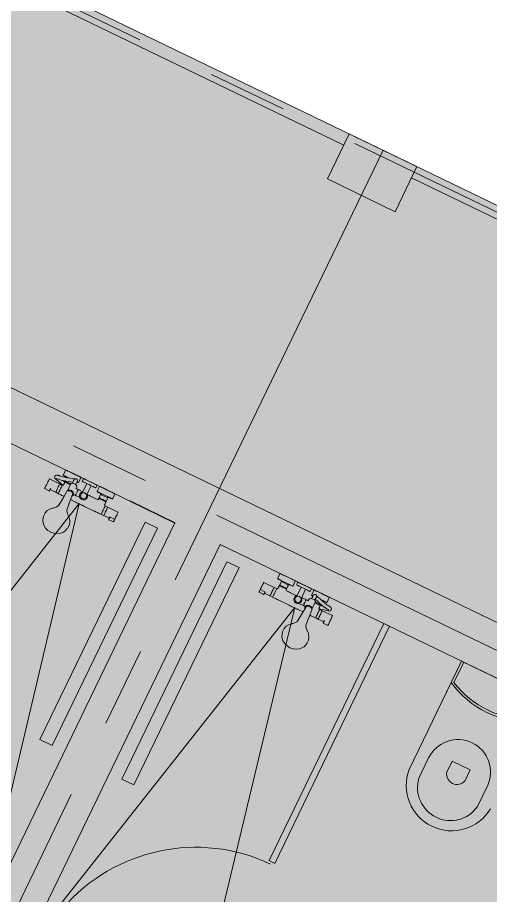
# Model space of a CAD drawing. Header units: metres. Extents: x -466 to 1322, y -1072 to 50.
# Drawn here: x 447.01 to 448.897, y -435.245 to -431.741 of the extents above; entities that cross this region are included whole.
import ezdxf

# ---------------------------------------------------------------- set-up
doc = ezdxf.new("R2010")
doc.units = ezdxf.units.M
for name, pattern in [('B1 P BAJA$0$HIDDEN', [9.525, 6.35, -3.175]), ('CENTER2', [28.575, 19.05, -3.175, 3.175, -3.175]), ('HIDDEN', [9.525, 6.35, -3.175])]:
    doc.linetypes.add(name, pattern=pattern)
for name, color, linetype, lineweight in [('A - CANCEL', 2, 'Continuous', 0), ('A - Hatch muros', 4, 'Continuous', 0), ('A - MURO BAJO', 2, 'Continuous', 0), ('A - PROY', 250, 'B1 P BAJA$0$HIDDEN', 0), ('A-ACCESORIOS DE BAÑO', 6, 'Continuous', 0), ('A-EJES', 61, 'CENTER2', 0), ('A-Fixt', 122, 'Continuous', 5), ('A-MURO INT', 4, 'Continuous', 0)]:
    doc.layers.add(name, color=color, linetype=linetype, lineweight=lineweight)
doc.layers.add('A-AREAS', color=30, linetype='Continuous')
doc.layers.add('Hatch Interior', color=7, linetype='Continuous', lineweight=0, true_color=0xaf6350)

# ---------------------------------------------------------------- blocks, each defined once
blk = doc.blocks.new('COLADERA LINEAL')
at = {"layer": 'A - PROY', "linetype": 'HIDDEN'}
blk.add_lwpolyline([(-565.7399, 10.1537), (-565.7399, 9.1897), (-565.7939, 9.1897), (-565.7939, 10.1537), (-565.7399, 10.1537)], dxfattribs=at)
blk = doc.blocks.new('teleducha planta')
at = {"layer": 'A-ACCESORIOS DE BAÑO'}
for p, q in [((-567.1938, 9.7194), (-567.1942, 9.6992)), ((-567.1933, 9.72), (-567.1938, 9.72)), ((-567.1938, 9.72), (-567.1938, 9.7194)), ((-567.1921, 9.72), (-567.1933, 9.72)), ((-567.1907, 9.72), (-567.1921, 9.72)), ((-567.1894, 9.72), (-567.1907, 9.72)), ((-567.1815, 9.7199), (-567.1894, 9.72)), ((-567.182, 9.7189), (-567.1821, 9.6991)), ((-567.1819, 9.7197), (-567.182, 9.7197)), ((-567.182, 9.7197), (-567.182, 9.7194)), ((-567.182, 9.7194), (-567.182, 9.7189)), ((-567.178, 9.7197), (-567.1819, 9.7197)), ((-567.1735, 9.7197), (-567.178, 9.7197)), ((-567.1687, 9.7197), (-567.1735, 9.7197)), ((-567.164, 9.7197), (-567.1687, 9.7197)), ((-567.1596, 9.7197), (-567.164, 9.7197)), ((-567.1559, 9.7197), (-567.1596, 9.7197)), ((-567.153, 9.7197), (-567.1559, 9.7197)), ((-567.153, 9.7197), (-567.1512, 9.7197)), ((-567.1506, 9.7197), (-567.1512, 9.7197)), ((-567.1506, 9.7189), (-567.1506, 9.7197)), ((-567.1504, 9.6741), (-567.1506, 9.7189)), ((-567.1942, 9.6992), (-567.1942, 9.6987)), ((-567.1936, 9.6987), (-567.1942, 9.6987)), ((-567.1924, 9.6987), (-567.1936, 9.6987)), ((-567.1931, 9.6986), (-567.1851, 9.6986)), ((-567.191, 9.6986), (-567.1924, 9.6987)), ((-567.1897, 9.6986), (-567.191, 9.6986)), ((-567.1817, 9.6986), (-567.1897, 9.6986)), ((-567.1875, 9.6986), (-567.1878, 9.6741)), ((-567.1878, 9.6741), (-567.1878, 9.6738)), ((-567.1871, 9.6738), (-567.1878, 9.6738)), ((-567.1878, 9.6738), (-567.1868, 9.6736)), ((-567.1868, 9.6736), (-567.1877, 9.6733)), ((-567.1877, 9.6733), (-567.1877, 9.673)), ((-567.1877, 9.6621), (-567.1877, 9.673)), ((-567.1853, 9.6738), (-567.1871, 9.6738)), ((-567.1853, 9.6986), (-567.1851, 9.6986)), ((-567.1822, 9.6738), (-567.1853, 9.6738)), ((-567.1851, 9.6986), (-567.1837, 9.6986)), ((-567.1782, 9.6738), (-567.1822, 9.6738)), ((-567.1736, 9.6738), (-567.1782, 9.6738)), ((-567.1687, 9.6738), (-567.1736, 9.6738)), ((-567.1639, 9.6738), (-567.1687, 9.6738)), ((-567.1594, 9.6738), (-567.1639, 9.6738)), ((-567.1557, 9.6738), (-567.1594, 9.6738)), ((-567.1527, 9.6738), (-567.1557, 9.6738)), ((-567.151, 9.6738), (-567.1527, 9.6738)), ((-567.1514, 9.6736), (-567.1504, 9.6738)), ((-567.1505, 9.6733), (-567.1514, 9.6736)), ((-567.1504, 9.6738), (-567.151, 9.6738)), ((-567.1505, 9.673), (-567.1505, 9.6733)), ((-567.1505, 9.6622), (-567.1505, 9.673)), ((-567.1504, 9.6738), (-567.1504, 9.6741)), ((-567.1132, 9.6743), (-567.1146, 9.6559)), ((-567.1131, 9.6759), (-567.1132, 9.6743)), ((-567.1119, 9.6764), (-567.1131, 9.6759)), ((-567.1131, 9.6752), (-567.1131, 9.6759)), ((-567.1131, 9.6733), (-567.1131, 9.6752)), ((-567.1131, 9.6702), (-567.1131, 9.6733)), ((-567.1113, 9.6764), (-567.1119, 9.6764)), ((-567.091, 9.6764), (-567.1113, 9.6764)), ((-567.09, 9.6764), (-567.091, 9.6764)), ((-567.09, 9.6757), (-567.09, 9.6764)), ((-567.09, 9.6764), (-567.09, 9.6753)), ((-567.09, 9.6757), (-567.09, 9.6764)), ((-567.09, 9.6739), (-567.09, 9.6757)), ((-567.09, 9.6747), (-567.09, 9.6757)), ((-567.09, 9.6753), (-567.09, 9.6747)), ((-567.09, 9.6707), (-567.09, 9.6739)), ((-567.09, 9.6737), (-567.09, 9.6727)), ((-567.09, 9.6705), (-567.09, 9.6737)), ((-567.09, 9.6727), (-567.09, 9.6424)), ((-567.1882, 9.6622), (-567.1882, 9.6619)), ((-567.1875, 9.6622), (-567.1882, 9.6622)), ((-567.1882, 9.6619), (-567.1882, 9.6562)), ((-567.1882, 9.6562), (-567.1882, 9.6501)), ((-567.1882, 9.6501), (-567.1882, 9.6461)), ((-567.1882, 9.6461), (-567.1882, 9.642)), ((-567.1882, 9.642), (-567.1882, 9.638)), ((-567.1882, 9.638), (-567.1882, 9.6339)), ((-567.1856, 9.6622), (-567.1875, 9.6622)), ((-567.1826, 9.6622), (-567.1856, 9.6622)), ((-567.1786, 9.6622), (-567.1826, 9.6622)), ((-567.174, 9.6622), (-567.1786, 9.6622)), ((-567.1691, 9.6622), (-567.174, 9.6622)), ((-567.1639, 9.6622), (-567.1691, 9.6622)), ((-567.159, 9.6622), (-567.1639, 9.6622)), ((-567.155, 9.6622), (-567.159, 9.6622)), ((-567.152, 9.6622), (-567.155, 9.6622)), ((-567.1503, 9.6622), (-567.152, 9.6622)), ((-567.15, 9.6622), (-567.1503, 9.6622)), ((-567.1499, 9.6619), (-567.15, 9.6622)), ((-567.1494, 9.6602), (-567.1499, 9.6619)), ((-567.1481, 9.6585), (-567.1494, 9.6602)), ((-567.1462, 9.658), (-567.1481, 9.6585)), ((-567.1443, 9.658), (-567.1462, 9.658)), ((-567.1424, 9.658), (-567.1443, 9.658)), ((-567.1418, 9.6579), (-567.1424, 9.658)), ((-567.1348, 9.6579), (-567.1418, 9.6579)), ((-567.1345, 9.6579), (-567.1348, 9.6579)), ((-567.1345, 9.6579), (-567.1345, 9.6568)), ((-567.1345, 9.6557), (-567.1345, 9.6575)), ((-567.1345, 9.6544), (-567.1345, 9.6568)), ((-567.132, 9.6555), (-567.1345, 9.6554)), ((-567.1345, 9.6554), (-567.1345, 9.6544)), ((-567.1345, 9.6512), (-567.1345, 9.6544)), ((-567.1345, 9.6544), (-567.1345, 9.6516)), ((-567.1345, 9.6516), (-567.1345, 9.6474)), ((-567.1345, 9.6512), (-567.1345, 9.6472)), ((-567.1345, 9.6508), (-567.1345, 9.6512)), ((-567.1345, 9.6474), (-567.1345, 9.6424)), ((-567.1345, 9.6472), (-567.1345, 9.6425)), ((-567.1345, 9.6425), (-567.1345, 9.6381)), ((-567.1345, 9.6424), (-567.1345, 9.6374)), ((-567.1345, 9.6381), (-567.1345, 9.6341)), ((-567.1313, 9.6579), (-567.132, 9.656)), ((-567.132, 9.656), (-567.1312, 9.6579)), ((-567.132, 9.656), (-567.132, 9.6546)), ((-567.132, 9.6546), (-567.132, 9.6436)), ((-567.132, 9.6436), (-567.132, 9.6408)), ((-567.132, 9.6408), (-567.132, 9.6298)), ((-567.1312, 9.658), (-567.1313, 9.6579)), ((-567.1311, 9.6581), (-567.1312, 9.658)), ((-567.1311, 9.6581), (-567.1312, 9.6579)), ((-567.1308, 9.6581), (-567.1311, 9.6581)), ((-567.1244, 9.6581), (-567.1308, 9.6581)), ((-567.118, 9.6581), (-567.1244, 9.6581)), ((-567.1177, 9.6581), (-567.118, 9.6581)), ((-567.1176, 9.658), (-567.1177, 9.6581)), ((-567.1176, 9.6579), (-567.1177, 9.6581)), ((-567.1175, 9.6579), (-567.1176, 9.658)), ((-567.1176, 9.6579), (-567.1169, 9.656)), ((-567.1169, 9.656), (-567.1175, 9.6579)), ((-567.1169, 9.6546), (-567.1169, 9.656)), ((-567.1146, 9.6559), (-567.1169, 9.6559)), ((-567.1169, 9.6298), (-567.1169, 9.6546)), ((-567.1131, 9.6661), (-567.1131, 9.6702)), ((-567.1131, 9.661), (-567.1131, 9.6661)), ((-567.1131, 9.6552), (-567.1131, 9.661)), ((-567.1131, 9.6489), (-567.1131, 9.6552)), ((-567.1131, 9.6424), (-567.1131, 9.6489)), ((-567.1131, 9.6358), (-567.1131, 9.6424)), ((-567.09, 9.6665), (-567.09, 9.6707)), ((-567.09, 9.6697), (-567.09, 9.6705)), ((-567.09, 9.6656), (-567.09, 9.6697)), ((-567.09, 9.6665), (-567.09, 9.6614)), ((-567.09, 9.6658), (-567.09, 9.6665)), ((-567.09, 9.6424), (-567.09, 9.6658)), ((-567.09, 9.6424), (-567.09, 9.6656)), ((-567.09, 9.6554), (-567.09, 9.6614)), ((-567.09, 9.649), (-567.09, 9.6554)), ((-567.09, 9.6424), (-567.09, 9.649)), ((-567.09, 9.6357), (-567.09, 9.6424)), ((-567.09, 9.6192), (-567.09, 9.6424)), ((-567.09, 9.6424), (-567.09, 9.612)), ((-567.09, 9.619), (-567.09, 9.6424)), ((-567.1882, 9.6315), (-567.1884, 9.5882)), ((-567.1882, 9.6339), (-567.1882, 9.6315)), ((-567.1415, 9.5851), (-567.141, 9.6179)), ((-567.141, 9.6179), (-567.1408, 9.6241)), ((-567.141, 9.5875), (-567.141, 9.6164)), ((-567.1408, 9.6241), (-567.1399, 9.6258)), ((-567.1401, 9.6257), (-567.1348, 9.6265)), ((-567.1348, 9.6265), (-567.1345, 9.6265)), ((-567.1345, 9.6374), (-567.1345, 9.6331)), ((-567.1345, 9.6298), (-567.1345, 9.6341)), ((-567.1345, 9.6331), (-567.1345, 9.6303)), ((-567.1345, 9.6303), (-567.1345, 9.6293)), ((-567.1345, 9.6298), (-567.1345, 9.6272)), ((-567.1345, 9.6293), (-567.132, 9.6292)), ((-567.1345, 9.6272), (-567.1345, 9.6265)), ((-567.1345, 9.6265), (-567.1345, 9.627)), ((-567.132, 9.6298), (-567.132, 9.6284)), ((-567.132, 9.6284), (-567.1313, 9.6266)), ((-567.1313, 9.6266), (-567.1312, 9.6264)), ((-567.1312, 9.6264), (-567.1311, 9.6263)), ((-567.1311, 9.6263), (-567.1308, 9.6263)), ((-567.1308, 9.6263), (-567.1244, 9.6263)), ((-567.1244, 9.6263), (-567.118, 9.6263)), ((-567.118, 9.6263), (-567.1177, 9.6263)), ((-567.1177, 9.6263), (-567.1176, 9.6264)), ((-567.1176, 9.6264), (-567.1175, 9.6266)), ((-567.1175, 9.6266), (-567.1169, 9.6284)), ((-567.1169, 9.6284), (-567.1169, 9.6298)), ((-567.1169, 9.6289), (-567.1146, 9.6289)), ((-567.1146, 9.6289), (-567.1131, 9.6104)), ((-567.1131, 9.6295), (-567.1131, 9.6358)), ((-567.1131, 9.6237), (-567.1131, 9.6295)), ((-567.1131, 9.6187), (-567.1131, 9.6237)), ((-567.1131, 9.6145), (-567.1131, 9.6187)), ((-567.113, 9.6114), (-567.1131, 9.6145)), ((-567.1131, 9.6104), (-567.113, 9.6088)), ((-567.113, 9.6095), (-567.113, 9.6114)), ((-567.113, 9.6088), (-567.113, 9.6095)), ((-567.113, 9.6088), (-567.1119, 9.6084)), ((-567.1119, 9.6084), (-567.1113, 9.6084)), ((-567.1113, 9.6084), (-567.091, 9.6084)), ((-567.091, 9.6084), (-567.09, 9.6084)), ((-567.09, 9.6357), (-567.09, 9.6293)), ((-567.09, 9.6234), (-567.09, 9.6293)), ((-567.09, 9.6234), (-567.09, 9.6183)), ((-567.09, 9.6185), (-567.09, 9.6192)), ((-567.09, 9.6143), (-567.09, 9.6185)), ((-567.09, 9.6141), (-567.09, 9.6183)), ((-567.09, 9.611), (-567.09, 9.6141)), ((-567.09, 9.6091), (-567.09, 9.611)), ((-567.09, 9.6084), (-567.09, 9.6091)), ((-567.1884, 9.5882), (-567.1884, 9.584)), ((-567.1884, 9.584), (-567.1884, 9.5798)), ((-567.1884, 9.5798), (-567.1884, 9.5756)), ((-567.1884, 9.5756), (-567.1884, 9.5714)), ((-567.1884, 9.5714), (-567.1884, 9.5672)), ((-567.1677, 9.5713), (-567.1682, 9.5672)), ((-567.1661, 9.5751), (-567.1677, 9.5713)), ((-567.1636, 9.5785), (-567.1661, 9.5751)), ((-567.1626, 9.5734), (-567.1643, 9.5672)), ((-567.1626, 9.5734), (-567.1643, 9.5672)), ((-567.1602, 9.5811), (-567.1636, 9.5785)), ((-567.158, 9.578), (-567.1626, 9.5734)), ((-567.158, 9.578), (-567.1626, 9.5734)), ((-567.1563, 9.5826), (-567.1602, 9.5811)), ((-567.1518, 9.5797), (-567.158, 9.578)), ((-567.1518, 9.5797), (-567.158, 9.578)), ((-567.1578, 9.5824), (-567.157, 9.5823)), ((-567.1522, 9.5832), (-567.1563, 9.5826)), ((-567.1518, 9.5832), (-567.1522, 9.5832)), ((-567.1481, 9.5826), (-567.1522, 9.5832)), ((-567.1477, 9.5826), (-567.1518, 9.5832)), ((-567.1455, 9.578), (-567.1518, 9.5797)), ((-567.1455, 9.578), (-567.1518, 9.5797)), ((-567.1443, 9.5811), (-567.1481, 9.5826)), ((-567.1438, 9.5811), (-567.1477, 9.5826)), ((-567.141, 9.5734), (-567.1455, 9.578)), ((-567.141, 9.5734), (-567.1455, 9.578)), ((-567.1023, 9.577), (-567.1446, 9.577)), ((-567.1409, 9.5785), (-567.1443, 9.5811)), ((-567.1405, 9.5785), (-567.1438, 9.5811)), ((-567.141, 9.584), (-567.141, 9.5875)), ((-567.141, 9.5798), (-567.141, 9.584)), ((-567.141, 9.5789), (-567.141, 9.5798)), ((-567.1393, 9.5672), (-567.141, 9.5734)), ((-567.1393, 9.5672), (-567.141, 9.5734)), ((-567.1398, 9.577), (-567.1409, 9.5785)), ((-567.1399, 9.577), (-567.1408, 9.5782)), ((-567.1393, 9.577), (-567.1405, 9.5785)), ((-567.1023, 9.597), (-567.1023, 9.5962)), ((-567.1018, 9.597), (-567.1023, 9.597)), ((-567.1023, 9.5962), (-567.1023, 9.594)), ((-567.1023, 9.594), (-567.1023, 9.5905)), ((-567.1023, 9.5905), (-567.1023, 9.5857)), ((-567.1023, 9.5857), (-567.1023, 9.5801)), ((-567.1023, 9.5801), (-567.1023, 9.5738)), ((-567.1023, 9.5738), (-567.1023, 9.5672)), ((-567.0966, 9.5973), (-567.1018, 9.597)), ((-567.09, 9.5973), (-567.0966, 9.5973)), ((-567.09, 9.5966), (-567.09, 9.5973)), ((-567.09, 9.5944), (-567.09, 9.5966)), ((-567.09, 9.5908), (-567.09, 9.5944)), ((-567.09, 9.586), (-567.09, 9.5908)), ((-567.09, 9.5803), (-567.09, 9.586)), ((-567.09, 9.5739), (-567.09, 9.5803)), ((-567.09, 9.5672), (-567.09, 9.5739)), ((-567.3337, 9.5383), (-567.3381, 9.5256)), ((-567.3264, 9.5495), (-567.3337, 9.5383)), ((-567.3196, 9.556), (-567.3264, 9.5495)), ((-567.3119, 9.5609), (-567.3196, 9.556)), ((-567.3114, 9.5613), (-567.3119, 9.5609)), ((-567.2998, 9.565), (-567.3114, 9.5613)), ((-567.2997, 9.5651), (-567.2998, 9.565)), ((-567.2966, 9.5658), (-567.2997, 9.5651)), ((-567.2927, 9.5661), (-567.2966, 9.5658)), ((-567.2924, 9.5662), (-567.2927, 9.5661)), ((-567.28, 9.5662), (-567.2924, 9.5662)), ((-567.2683, 9.5626), (-567.28, 9.5662)), ((-567.2578, 9.5555), (-567.2683, 9.5626)), ((-567.2538, 9.5514), (-567.2579, 9.5555)), ((-567.2537, 9.5512), (-567.2578, 9.5555)), ((-567.2495, 9.5463), (-567.2538, 9.5514)), ((-567.248, 9.5446), (-567.2495, 9.5463)), ((-567.2464, 9.5429), (-567.248, 9.5446)), ((-567.2449, 9.5412), (-567.2464, 9.5429)), ((-567.2403, 9.5367), (-567.2449, 9.5412)), ((-567.2341, 9.5328), (-567.2403, 9.5367)), ((-567.2279, 9.5306), (-567.2341, 9.5328)), ((-567.1884, 9.5672), (-567.1884, 9.563)), ((-567.1884, 9.563), (-567.1884, 9.5588)), ((-567.1884, 9.5588), (-567.1884, 9.5546)), ((-567.1884, 9.5546), (-567.1884, 9.5504)), ((-567.1884, 9.5504), (-567.1884, 9.5462)), ((-567.1884, 9.5462), (-567.1883, 9.5272)), ((-567.1682, 9.5672), (-567.1677, 9.5631)), ((-567.1677, 9.5631), (-567.1661, 9.5592)), ((-567.1661, 9.5592), (-567.1636, 9.5558)), ((-567.1646, 9.5573), (-567.1646, 9.538)), ((-567.1646, 9.538), (-567.1646, 9.5376)), ((-567.1642, 9.5376), (-567.1646, 9.5376)), ((-567.1646, 9.5368), (-567.1646, 9.5367)), ((-567.1642, 9.5368), (-567.1646, 9.5368)), ((-567.1646, 9.5367), (-567.1646, 9.5289)), ((-567.1643, 9.5672), (-567.1626, 9.5609)), ((-567.1643, 9.5672), (-567.1626, 9.5609)), ((-567.1643, 9.5376), (-567.1643, 9.5369)), ((-567.1643, 9.5376), (-567.1638, 9.5376)), ((-567.1643, 9.5369), (-567.1638, 9.5369)), ((-567.1642, 9.5376), (-567.1629, 9.5376)), ((-567.1629, 9.5368), (-567.1642, 9.5368)), ((-567.1626, 9.5376), (-567.1638, 9.5376)), ((-567.1626, 9.5369), (-567.1638, 9.5369)), ((-567.1636, 9.5558), (-567.1602, 9.5533)), ((-567.1608, 9.5376), (-567.1629, 9.5376)), ((-567.1608, 9.5368), (-567.1629, 9.5368)), ((-567.1626, 9.5609), (-567.158, 9.5564)), ((-567.1626, 9.5609), (-567.158, 9.5564)), ((-567.1626, 9.5376), (-567.1606, 9.5376)), ((-567.1606, 9.5369), (-567.1626, 9.5369)), ((-567.1608, 9.5376), (-567.1581, 9.5376)), ((-567.1581, 9.5368), (-567.1608, 9.5368)), ((-567.1579, 9.5376), (-567.1606, 9.5376)), ((-567.1606, 9.5369), (-567.1579, 9.5369)), ((-567.1602, 9.5533), (-567.1563, 9.5517)), ((-567.1581, 9.5376), (-567.155, 9.5376)), ((-567.155, 9.5368), (-567.1581, 9.5368)), ((-567.158, 9.5564), (-567.1518, 9.5547)), ((-567.158, 9.5564), (-567.1518, 9.5547)), ((-567.1549, 9.5376), (-567.1579, 9.5376)), ((-567.1549, 9.5369), (-567.1579, 9.5369)), ((-567.1563, 9.5517), (-567.1522, 9.5512)), ((-567.1516, 9.5376), (-567.155, 9.5376)), ((-567.1516, 9.5368), (-567.155, 9.5368)), ((-567.1549, 9.5376), (-567.1516, 9.5376)), ((-567.1549, 9.5369), (-567.1516, 9.5369)), ((-567.1522, 9.5512), (-567.1481, 9.5517)), ((-567.1518, 9.5547), (-567.1455, 9.5564)), ((-567.1518, 9.5547), (-567.1455, 9.5564)), ((-567.1516, 9.5376), (-567.1483, 9.5376)), ((-567.1484, 9.5376), (-567.1516, 9.5376)), ((-567.1484, 9.5369), (-567.1516, 9.5369)), ((-567.1483, 9.5368), (-567.1516, 9.5368)), ((-567.1454, 9.5376), (-567.1484, 9.5376)), ((-567.1484, 9.5369), (-567.1454, 9.5369)), ((-567.1483, 9.5376), (-567.1452, 9.5376)), ((-567.1452, 9.5368), (-567.1483, 9.5368)), ((-567.1481, 9.5517), (-567.1443, 9.5533)), ((-567.1455, 9.5564), (-567.141, 9.5609)), ((-567.1455, 9.5564), (-567.141, 9.5609)), ((-567.1454, 9.5376), (-567.1427, 9.5376)), ((-567.1427, 9.5369), (-567.1454, 9.5369)), ((-567.1424, 9.5376), (-567.1452, 9.5376)), ((-567.1424, 9.5368), (-567.1452, 9.5368)), ((-567.1446, 9.5573), (-567.1023, 9.5573)), ((-567.1443, 9.5533), (-567.1409, 9.5558)), ((-567.1407, 9.5376), (-567.1427, 9.5376)), ((-567.1427, 9.5369), (-567.1407, 9.5369)), ((-567.1424, 9.5376), (-567.1404, 9.5376)), ((-567.1404, 9.5368), (-567.1424, 9.5368)), ((-567.141, 9.5609), (-567.1393, 9.5672)), ((-567.141, 9.5609), (-567.1393, 9.5672)), ((-567.1409, 9.5558), (-567.1398, 9.5573)), ((-567.1408, 9.5562), (-567.1399, 9.5573)), ((-567.1407, 9.5376), (-567.1395, 9.5376)), ((-567.1407, 9.5369), (-567.1395, 9.5369)), ((-567.1391, 9.5376), (-567.1404, 9.5376)), ((-567.1391, 9.5368), (-567.1404, 9.5368)), ((-567.139, 9.5376), (-567.1395, 9.5376)), ((-567.139, 9.5369), (-567.1395, 9.5369)), ((-567.1391, 9.5376), (-567.1387, 9.5376)), ((-567.1387, 9.5368), (-567.1391, 9.5368)), ((-567.139, 9.5369), (-567.139, 9.5376)), ((-567.1387, 9.538), (-567.1387, 9.5573)), ((-567.1387, 9.5376), (-567.1387, 9.538)), ((-567.1387, 9.5367), (-567.1387, 9.5368)), ((-567.1387, 9.5252), (-567.1387, 9.5367)), ((-567.1023, 9.5672), (-567.1023, 9.5606)), ((-567.1023, 9.5606), (-567.1023, 9.5543)), ((-567.1023, 9.5543), (-567.1023, 9.5486)), ((-567.1023, 9.5486), (-567.1023, 9.5439)), ((-567.1023, 9.5439), (-567.1023, 9.5404)), ((-567.1023, 9.5404), (-567.1023, 9.5382)), ((-567.1023, 9.5382), (-567.1023, 9.5374)), ((-567.1023, 9.5374), (-567.1018, 9.5374)), ((-567.1018, 9.5374), (-567.0966, 9.5371)), ((-567.0966, 9.5371), (-567.09, 9.537)), ((-567.09, 9.5605), (-567.09, 9.5672)), ((-567.09, 9.5541), (-567.09, 9.5605)), ((-567.09, 9.5484), (-567.09, 9.5541)), ((-567.09, 9.5436), (-567.09, 9.5484)), ((-567.09, 9.54), (-567.09, 9.5436)), ((-567.09, 9.5378), (-567.09, 9.54)), ((-567.09, 9.537), (-567.09, 9.5378)), ((-567.3381, 9.5256), (-567.3396, 9.5124)), ((-567.3396, 9.5124), (-567.3381, 9.4992)), ((-567.3381, 9.4992), (-567.3337, 9.4864)), ((-567.2206, 9.5298), (-567.2283, 9.5307)), ((-567.208, 9.5288), (-567.2206, 9.5298)), ((-567.1925, 9.5275), (-567.208, 9.5288)), ((-567.1729, 9.5259), (-567.1925, 9.5275)), ((-567.1925, 9.4972), (-567.1729, 9.4988)), ((-567.1882, 9.4976), (-567.1882, 9.4964)), ((-567.1732, 9.5267), (-567.1741, 9.526)), ((-567.1704, 9.5284), (-567.1732, 9.5267)), ((-567.1639, 9.5252), (-567.1729, 9.5259)), ((-567.1729, 9.4988), (-567.1632, 9.4996)), ((-567.1671, 9.5289), (-567.1704, 9.5284)), ((-567.1671, 9.5289), (-567.1635, 9.5285)), ((-567.1665, 9.5289), (-567.1671, 9.5289)), ((-567.1642, 9.5289), (-567.1665, 9.5289)), ((-567.1638, 9.5252), (-567.1639, 9.5252)), ((-567.1639, 9.4996), (-567.1638, 9.4996)), ((-567.1635, 9.5285), (-567.1599, 9.5266)), ((-567.1628, 9.5248), (-567.1632, 9.5251)), ((-567.1632, 9.4996), (-567.1628, 9.4999)), ((-567.1607, 9.5224), (-567.1628, 9.5248)), ((-567.1628, 9.4999), (-567.1607, 9.5024)), ((-567.1592, 9.5194), (-567.1607, 9.5224)), ((-567.1607, 9.5024), (-567.1592, 9.5053)), ((-567.1599, 9.5266), (-567.1579, 9.5245)), ((-567.1597, 9.5044), (-567.1597, 9.5012)), ((-567.1597, 9.5012), (-567.1597, 9.5005)), ((-567.1594, 9.5008), (-567.1597, 9.5005)), ((-567.1597, 9.5005), (-567.1592, 9.5005)), ((-567.158, 9.5022), (-567.1594, 9.5008)), ((-567.1582, 9.516), (-567.1592, 9.5194)), ((-567.1592, 9.5053), (-567.1582, 9.5088)), ((-567.1592, 9.5005), (-567.1303, 9.5004)), ((-567.1584, 9.5071), (-567.1586, 9.5064)), ((-567.1579, 9.5124), (-567.1582, 9.516)), ((-567.1582, 9.5088), (-567.1579, 9.5124)), ((-567.1561, 9.5053), (-567.158, 9.5022)), ((-567.1579, 9.5245), (-567.1561, 9.5212)), ((-567.1576, 9.5094), (-567.1576, 9.5093)), ((-567.1561, 9.5212), (-567.1548, 9.5173)), ((-567.1548, 9.5093), (-567.1561, 9.5053)), ((-567.1548, 9.5173), (-567.1544, 9.5133)), ((-567.1544, 9.5133), (-567.1548, 9.5093)), ((-567.1375, 9.5288), (-567.1387, 9.5288)), ((-567.1369, 9.5288), (-567.1375, 9.5288)), ((-567.1332, 9.5282), (-567.1369, 9.5288)), ((-567.1345, 9.5003), (-567.1345, 9.5004)), ((-567.1345, 9.5004), (-567.1345, 9.4969)), ((-567.1345, 9.5003), (-567.1345, 9.4963)), ((-567.1302, 9.5265), (-567.1332, 9.5282)), ((-567.132, 9.5004), (-567.132, 9.4932)), ((-567.1303, 9.5004), (-567.1298, 9.5004)), ((-567.128, 9.5244), (-567.1302, 9.5265)), ((-567.1298, 9.5004), (-567.1295, 9.5006)), ((-567.1295, 9.5006), (-567.1281, 9.502)), ((-567.1281, 9.502), (-567.1261, 9.5052)), ((-567.1261, 9.521), (-567.128, 9.5244)), ((-567.1249, 9.5172), (-567.1261, 9.521)), ((-567.1261, 9.5052), (-567.1249, 9.5091)), ((-567.1261, 9.5053), (-567.122, 9.5053)), ((-567.1221, 9.5198), (-567.1257, 9.5198)), ((-567.1244, 9.5132), (-567.1249, 9.5172)), ((-567.1249, 9.5091), (-567.1244, 9.5132)), ((-567.1223, 9.5038), (-567.1245, 9.496)), ((-567.1218, 9.5053), (-567.1223, 9.5038)), ((-567.1186, 9.5197), (-567.1221, 9.5198)), ((-567.122, 9.5053), (-567.1186, 9.5052)), ((-567.1159, 9.5197), (-567.1186, 9.5197)), ((-567.1186, 9.5052), (-567.1158, 9.5052)), ((-567.1139, 9.5196), (-567.1159, 9.5197)), ((-567.1159, 9.5051), (-567.1157, 9.505)), ((-567.1158, 9.5052), (-567.1138, 9.5051)), ((-567.1157, 9.505), (-567.1121, 9.504)), ((-567.1128, 9.5195), (-567.1139, 9.5196)), ((-567.1138, 9.5051), (-567.1127, 9.505)), ((-567.1132, 9.5239), (-567.1135, 9.5196)), ((-567.1131, 9.5255), (-567.1132, 9.5239)), ((-567.1119, 9.5259), (-567.1131, 9.5255)), ((-567.1131, 9.5248), (-567.1131, 9.5255)), ((-567.1131, 9.5229), (-567.1131, 9.5248)), ((-567.1131, 9.5198), (-567.1131, 9.5229)), ((-567.1117, 9.5194), (-567.1128, 9.5195)), ((-567.1127, 9.505), (-567.1117, 9.5049)), ((-567.1121, 9.504), (-567.1117, 9.504)), ((-567.1113, 9.5259), (-567.1119, 9.5259)), ((-567.1081, 9.5184), (-567.1117, 9.5194)), ((-567.1117, 9.504), (-567.1113, 9.504)), ((-567.091, 9.5259), (-567.1113, 9.5259)), ((-567.1113, 9.504), (-567.1077, 9.505)), ((-567.1097, 9.4966), (-567.1079, 9.5028)), ((-567.1075, 9.5182), (-567.1081, 9.5184)), ((-567.1079, 9.5028), (-567.1066, 9.5068)), ((-567.1077, 9.505), (-567.1074, 9.5051)), ((-567.1072, 9.518), (-567.1075, 9.5182)), ((-567.1074, 9.5051), (-567.1072, 9.5053)), ((-567.1046, 9.5154), (-567.1072, 9.518)), ((-567.1072, 9.5053), (-567.1045, 9.508)), ((-567.1036, 9.5118), (-567.1046, 9.5154)), ((-567.1045, 9.508), (-567.1036, 9.5116)), ((-567.1036, 9.5116), (-567.1036, 9.5118)), ((-567.09, 9.5259), (-567.091, 9.5259)), ((-567.09, 9.5253), (-567.09, 9.5259)), ((-567.09, 9.5259), (-567.09, 9.5249)), ((-567.09, 9.5253), (-567.09, 9.5259)), ((-567.09, 9.5235), (-567.09, 9.5253)), ((-567.09, 9.5243), (-567.09, 9.5253)), ((-567.09, 9.5249), (-567.09, 9.5243)), ((-567.09, 9.5203), (-567.09, 9.5235)), ((-567.09, 9.5233), (-567.09, 9.5223)), ((-567.09, 9.5201), (-567.09, 9.5233)), ((-567.09, 9.5223), (-567.09, 9.492)), ((-567.09, 9.5161), (-567.09, 9.5203)), ((-567.09, 9.5193), (-567.09, 9.5201)), ((-567.09, 9.5152), (-567.09, 9.5193)), ((-567.09, 9.5161), (-567.09, 9.5109)), ((-567.09, 9.5153), (-567.09, 9.5161)), ((-567.09, 9.492), (-567.09, 9.5153)), ((-567.09, 9.492), (-567.09, 9.5152)), ((-567.09, 9.505), (-567.09, 9.5109)), ((-567.09, 9.4986), (-567.09, 9.505)), ((-567.09, 9.492), (-567.09, 9.4986)), ((-567.3337, 9.4864), (-567.3264, 9.4752)), ((-567.3264, 9.4752), (-567.3196, 9.4687)), ((-567.3196, 9.4687), (-567.3119, 9.4638)), ((-567.3119, 9.4638), (-567.3114, 9.4634)), ((-567.3114, 9.4634), (-567.2998, 9.4597)), ((-567.2683, 9.4621), (-567.2578, 9.4692)), ((-567.2579, 9.4692), (-567.2538, 9.4733)), ((-567.2578, 9.4692), (-567.2537, 9.4735)), ((-567.2538, 9.4733), (-567.2495, 9.4784)), ((-567.2495, 9.4784), (-567.248, 9.4801)), ((-567.248, 9.4801), (-567.2464, 9.4819)), ((-567.2464, 9.4819), (-567.2449, 9.4836)), ((-567.2449, 9.4836), (-567.2403, 9.488)), ((-567.2403, 9.488), (-567.2341, 9.492)), ((-567.2341, 9.492), (-567.2279, 9.4941)), ((-567.2283, 9.494), (-567.2206, 9.4949)), ((-567.2206, 9.4949), (-567.208, 9.496)), ((-567.208, 9.496), (-567.1925, 9.4972)), ((-567.1882, 9.4964), (-567.1882, 9.4923)), ((-567.1882, 9.4923), (-567.1882, 9.4883)), ((-567.1882, 9.4883), (-567.1882, 9.4843)), ((-567.1882, 9.4843), (-567.1882, 9.4782)), ((-567.1882, 9.4782), (-567.1882, 9.4725)), ((-567.1882, 9.4725), (-567.1882, 9.4722)), ((-567.1882, 9.4722), (-567.1875, 9.4722)), ((-567.1877, 9.4614), (-567.1877, 9.4723)), ((-567.1875, 9.4722), (-567.1856, 9.4722)), ((-567.1868, 9.4722), (-567.1868, 9.4608)), ((-567.1856, 9.4722), (-567.1826, 9.4722)), ((-567.1826, 9.4722), (-567.1786, 9.4722)), ((-567.1786, 9.4722), (-567.174, 9.4722)), ((-567.174, 9.4722), (-567.1691, 9.4722)), ((-567.1691, 9.4722), (-567.1639, 9.4722)), ((-567.1639, 9.4722), (-567.159, 9.4722)), ((-567.159, 9.4722), (-567.155, 9.4722)), ((-567.155, 9.4722), (-567.152, 9.4722)), ((-567.152, 9.4722), (-567.1503, 9.4722)), ((-567.1514, 9.4608), (-567.1514, 9.4722)), ((-567.1505, 9.4614), (-567.1505, 9.4722)), ((-567.1503, 9.4722), (-567.15, 9.4722)), ((-567.15, 9.4722), (-567.1499, 9.4725)), ((-567.1499, 9.4725), (-567.1494, 9.4742)), ((-567.1494, 9.4742), (-567.1481, 9.4759)), ((-567.1494, 9.4742), (-567.1467, 9.4644)), ((-567.1481, 9.4759), (-567.1462, 9.4764)), ((-567.1467, 9.4644), (-567.1429, 9.4502)), ((-567.1462, 9.4764), (-567.1443, 9.4764)), ((-567.1443, 9.4764), (-567.1424, 9.4764)), ((-567.1424, 9.4764), (-567.1418, 9.4764)), ((-567.1418, 9.4764), (-567.1348, 9.4765)), ((-567.1327, 9.4661), (-567.1355, 9.4765)), ((-567.1348, 9.4765), (-567.1345, 9.4765)), ((-567.1345, 9.4969), (-567.1345, 9.4919)), ((-567.1345, 9.4963), (-567.1345, 9.4919)), ((-567.1345, 9.4919), (-567.1345, 9.4872)), ((-567.1345, 9.4919), (-567.1345, 9.4869)), ((-567.1345, 9.4872), (-567.1345, 9.4832)), ((-567.1345, 9.4869), (-567.1345, 9.4827)), ((-567.1345, 9.4832), (-567.1345, 9.4835)), ((-567.1345, 9.48), (-567.1345, 9.4832)), ((-567.1345, 9.4827), (-567.1345, 9.4799)), ((-567.1345, 9.4776), (-567.1345, 9.48)), ((-567.1345, 9.4799), (-567.1345, 9.4789)), ((-567.1345, 9.4789), (-567.132, 9.4788)), ((-567.1345, 9.4769), (-567.1345, 9.4787)), ((-567.1345, 9.4776), (-567.1345, 9.4765)), ((-567.1326, 9.4661), (-567.1345, 9.4584)), ((-567.1326, 9.466), (-567.1327, 9.4661)), ((-567.1304, 9.4748), (-567.1326, 9.4661)), ((-567.132, 9.4932), (-567.132, 9.4904)), ((-567.132, 9.4904), (-567.132, 9.4794)), ((-567.132, 9.4794), (-567.132, 9.478)), ((-567.132, 9.478), (-567.1313, 9.4761)), ((-567.1313, 9.4761), (-567.1312, 9.4759)), ((-567.1312, 9.4759), (-567.1311, 9.4759)), ((-567.1311, 9.4759), (-567.1308, 9.4759)), ((-567.1308, 9.4759), (-567.1301, 9.4759)), ((-567.1294, 9.4783), (-567.1304, 9.4748)), ((-567.127, 9.4873), (-567.1294, 9.4783)), ((-567.1245, 9.496), (-567.127, 9.4873)), ((-567.12, 9.4583), (-567.1181, 9.4661)), ((-567.1181, 9.4661), (-567.1159, 9.4747)), ((-567.1168, 9.4712), (-567.1144, 9.4802)), ((-567.1149, 9.4784), (-567.1146, 9.4784)), ((-567.1146, 9.4784), (-567.1146, 9.4789)), ((-567.1146, 9.4784), (-567.1131, 9.46)), ((-567.1144, 9.4802), (-567.1119, 9.4889)), ((-567.1131, 9.4791), (-567.1131, 9.4847)), ((-567.1131, 9.4733), (-567.1131, 9.4791)), ((-567.1131, 9.4682), (-567.1131, 9.4733)), ((-567.1131, 9.4641), (-567.1131, 9.4682)), ((-567.113, 9.4609), (-567.1131, 9.4641)), ((-567.1119, 9.4889), (-567.1097, 9.4966)), ((-567.09, 9.4853), (-567.09, 9.492)), ((-567.09, 9.4688), (-567.09, 9.492)), ((-567.09, 9.492), (-567.09, 9.4616)), ((-567.09, 9.4686), (-567.09, 9.492)), ((-567.09, 9.4853), (-567.09, 9.4789)), ((-567.09, 9.4789), (-567.09, 9.4793)), ((-567.09, 9.473), (-567.09, 9.4789)), ((-567.09, 9.473), (-567.09, 9.4679)), ((-567.09, 9.4681), (-567.09, 9.4688)), ((-567.09, 9.4679), (-567.09, 9.4686)), ((-567.09, 9.4638), (-567.09, 9.4681)), ((-567.09, 9.4636), (-567.09, 9.4679)), ((-567.09, 9.4647), (-567.09, 9.4638)), ((-567.09, 9.4616), (-567.09, 9.4647)), ((-567.09, 9.4606), (-567.09, 9.4636)), ((-567.2998, 9.4597), (-567.2997, 9.4597)), ((-567.2997, 9.4597), (-567.2966, 9.459)), ((-567.2966, 9.459), (-567.2927, 9.4586)), ((-567.2927, 9.4586), (-567.2924, 9.4586)), ((-567.2924, 9.4586), (-567.28, 9.4585)), ((-567.28, 9.4585), (-567.2683, 9.4621)), ((-567.1942, 9.4357), (-567.1942, 9.4352)), ((-567.1942, 9.4357), (-567.1936, 9.4357)), ((-567.1942, 9.4352), (-567.1938, 9.4149)), ((-567.1936, 9.4357), (-567.1924, 9.4357)), ((-567.1854, 9.4358), (-567.1931, 9.4357)), ((-567.1924, 9.4357), (-567.191, 9.4357)), ((-567.191, 9.4357), (-567.1897, 9.4357)), ((-567.1897, 9.4357), (-567.1821, 9.4358)), ((-567.1868, 9.4608), (-567.1878, 9.4605)), ((-567.1878, 9.4605), (-567.1878, 9.4603)), ((-567.1878, 9.4605), (-567.1871, 9.4605)), ((-567.1878, 9.4603), (-567.1875, 9.4358)), ((-567.1877, 9.4614), (-567.1877, 9.4611)), ((-567.1877, 9.4611), (-567.1868, 9.4608)), ((-567.1871, 9.4605), (-567.1853, 9.4605)), ((-567.1853, 9.4605), (-567.1822, 9.4605)), ((-567.1822, 9.4605), (-567.1782, 9.4606)), ((-567.1782, 9.4606), (-567.1736, 9.4606)), ((-567.1736, 9.4606), (-567.1687, 9.4606)), ((-567.1687, 9.4606), (-567.1639, 9.4606)), ((-567.1639, 9.4606), (-567.1594, 9.4606)), ((-567.1594, 9.4606), (-567.1557, 9.4606)), ((-567.1557, 9.4606), (-567.1527, 9.4606)), ((-567.1527, 9.4606), (-567.151, 9.4606)), ((-567.1514, 9.4608), (-567.1505, 9.4611)), ((-567.1504, 9.4606), (-567.1514, 9.4608)), ((-567.151, 9.4606), (-567.1504, 9.4606)), ((-567.1506, 9.4155), (-567.1504, 9.4603)), ((-567.1505, 9.4611), (-567.1505, 9.4614)), ((-567.1504, 9.4603), (-567.1504, 9.4606)), ((-567.1429, 9.4502), (-567.1403, 9.4407)), ((-567.1403, 9.4407), (-567.1393, 9.4371)), ((-567.1389, 9.4407), (-567.1398, 9.4371)), ((-567.1398, 9.4371), (-567.1388, 9.4335)), ((-567.1362, 9.4434), (-567.1389, 9.4407)), ((-567.1388, 9.4335), (-567.1362, 9.4309)), ((-567.1365, 9.4417), (-567.1371, 9.4409)), ((-567.1366, 9.4415), (-567.137, 9.4395)), ((-567.1363, 9.4443), (-567.1366, 9.4415)), ((-567.1362, 9.4481), (-567.1363, 9.4443)), ((-567.1357, 9.4522), (-567.1362, 9.4481)), ((-567.1362, 9.4309), (-567.1361, 9.4308)), ((-567.1361, 9.4308), (-567.1358, 9.4306)), ((-567.1358, 9.4306), (-567.1322, 9.4297)), ((-567.1345, 9.4584), (-567.1357, 9.4522)), ((-567.1322, 9.4297), (-567.1317, 9.4296)), ((-567.1317, 9.4296), (-567.1312, 9.4297)), ((-567.1312, 9.4297), (-567.1276, 9.4307)), ((-567.1276, 9.4307), (-567.1271, 9.4311)), ((-567.1271, 9.4311), (-567.1245, 9.4337)), ((-567.1245, 9.4337), (-567.1239, 9.4346)), ((-567.1239, 9.4346), (-567.1234, 9.4359)), ((-567.1234, 9.4359), (-567.1225, 9.4396)), ((-567.1225, 9.4396), (-567.1221, 9.4416)), ((-567.1221, 9.4416), (-567.1218, 9.4445)), ((-567.1218, 9.4445), (-567.1217, 9.4482)), ((-567.1217, 9.4482), (-567.1212, 9.4522)), ((-567.1212, 9.4522), (-567.12, 9.4583)), ((-567.1131, 9.46), (-567.113, 9.4584)), ((-567.113, 9.459), (-567.113, 9.4609)), ((-567.113, 9.4584), (-567.113, 9.459)), ((-567.113, 9.4584), (-567.1119, 9.458)), ((-567.1119, 9.458), (-567.1113, 9.458)), ((-567.1113, 9.458), (-567.091, 9.458)), ((-567.091, 9.458), (-567.09, 9.458)), ((-567.09, 9.4586), (-567.09, 9.4606)), ((-567.09, 9.458), (-567.09, 9.4586)), ((-567.1938, 9.4149), (-567.1938, 9.4144)), ((-567.1938, 9.4144), (-567.1933, 9.4144)), ((-567.1933, 9.4144), (-567.1921, 9.4144)), ((-567.1921, 9.4144), (-567.1907, 9.4144)), ((-567.1907, 9.4144), (-567.1894, 9.4144)), ((-567.1894, 9.4144), (-567.1815, 9.4145)), ((-567.182, 9.4147), (-567.1819, 9.4147)), ((-567.1819, 9.4147), (-567.178, 9.4147)), ((-567.178, 9.4147), (-567.1735, 9.4147)), ((-567.1735, 9.4147), (-567.1687, 9.4147)), ((-567.1687, 9.4147), (-567.164, 9.4147)), ((-567.164, 9.4147), (-567.1596, 9.4147)), ((-567.1596, 9.4147), (-567.1559, 9.4147)), ((-567.1559, 9.4147), (-567.153, 9.4147)), ((-567.1512, 9.4147), (-567.153, 9.4147)), ((-567.1512, 9.4147), (-567.1506, 9.4147)), ((-567.1506, 9.4147), (-567.1506, 9.4155))]:
    blk.add_line(p, q, dxfattribs=at)

msp = doc.modelspace()

# ---------------------------------------------------------------- hatches: boundary and pattern name
at = {"layer": 'A - Hatch muros', "transparency": 33554687}
h = msp.add_hatch(color=256, dxfattribs=at)
h.dxf.hatch_style = 1
h.paths.add_polyline_path([(422.6792, -430.2434), (426.1177, -423.131), (426.6579, -423.3922), (426.5709, -423.5722), (426.2107, -423.3981), (423.9039, -428.1697), (424.354, -428.3874), (424.267, -428.5674), (423.8168, -428.3498), (422.8593, -430.3305)])
h.paths.add_polyline_path([(429.5687, -427.0209), (430.3521, -425.4003), (427.6512, -424.0945), (427.216, -424.9948), (427.0359, -424.9078), (427.5582, -423.8274), (433.5002, -426.7001), (432.9779, -427.7805), (432.7979, -427.6934), (433.2331, -426.7931), (430.5322, -425.4874), (429.7487, -427.1079), (432.6297, -428.5007), (432.5427, -428.6808), (429.6617, -427.288), (428.2253, -430.259), (428.6755, -430.4766), (428.5884, -430.6567), (428.1383, -430.439), (427.1807, -432.4197), (427.0007, -432.3327), (427.9582, -430.352), (427.5081, -430.1344), (427.5951, -429.9543), (428.0453, -430.1719), (429.4816, -427.2009), (426.6006, -425.8081), (426.6877, -425.628)])
h.paths.add_polyline_path([(432.4598, -432.5283), (431.5022, -434.509), (431.3221, -434.4219), (432.2797, -432.4412), (431.8295, -432.2236), (431.9166, -432.0435), (432.3667, -432.2612), (434.6736, -427.4895), (434.3135, -427.3154), (434.4005, -427.1354), (435.3008, -427.5706), (435.2138, -427.7507), (434.8537, -427.5766), (432.5468, -432.3482), (432.997, -432.5658), (432.9099, -432.7459)])
h.paths.add_polyline_path([(438.2116, -431.1993), (438.9951, -429.5788), (436.2942, -428.273), (435.8589, -429.1733), (435.6788, -429.0863), (436.2012, -428.0059), (442.1432, -430.8786), (441.6209, -431.959), (441.4408, -431.8719), (441.8761, -430.9716), (439.1751, -429.6658), (438.3917, -431.2864), (441.2727, -432.6792), (441.1856, -432.8593), (438.3046, -431.4664), (436.8683, -434.4375), (437.3184, -434.6551), (437.2314, -434.8351), (436.7812, -434.6175), (435.8237, -436.5982), (435.6436, -436.5111), (436.6012, -434.5305), (436.151, -434.3128), (436.2381, -434.1328), (436.6882, -434.3504), (438.1246, -431.3794), (435.2436, -429.9866), (435.3306, -429.8065)])
h.paths.add_polyline_path([(443.3166, -431.668), (441.0097, -436.4396), (440.5595, -436.222), (440.4725, -436.4021), (440.9226, -436.6197), (439.9651, -438.6004), (440.1451, -438.6874), (441.1027, -436.7067), (441.5529, -436.9244), (441.6399, -436.7443), (441.1897, -436.5267), (443.4966, -431.7551), (443.8567, -431.9292), (443.9438, -431.7491), (443.0435, -431.3138), (442.9564, -431.4939)])
h.paths.add_polyline_path([(446.8546, -435.3778), (447.638, -433.7572), (444.9371, -432.4515), (444.5018, -433.3518), (444.3218, -433.2647), (444.8441, -432.1844), (450.7861, -435.0571), (450.2638, -436.1374), (450.0837, -436.0504), (450.519, -435.1501), (447.8181, -433.8443), (447.0346, -435.4648), (449.9156, -436.8577), (449.8285, -437.0377), (446.9476, -435.6449), (445.5112, -438.6159), (445.9614, -438.8335), (445.8743, -439.0136), (445.4242, -438.796), (444.4666, -440.7767), (444.2865, -440.6896), (445.2441, -438.7089), (444.794, -438.4913), (444.881, -438.3112), (445.3312, -438.5289), (446.7675, -435.5579), (443.8865, -434.165), (443.9736, -433.985)])
h.paths.add_polyline_path([(452.2266, -435.7535), (451.6864, -435.4923), (451.5994, -435.6724), (451.9595, -435.8465), (449.6526, -440.6181), (449.2037, -440.4011), (449.1142, -440.5799), (449.5656, -440.7982), (448.608, -442.7788), (448.7881, -442.8659)])
h = msp.add_hatch(color=256, dxfattribs=at)
h.dxf.hatch_style = 1
h.paths.add_polyline_path([(431.034, -423.8417), (431.3041, -423.9723), (431.2171, -424.1524), (430.947, -424.0218)])
h.paths.add_polyline_path([(435.3685, -425.9373), (435.6386, -426.0678), (435.5516, -426.2479), (435.2815, -426.1173)])
h.paths.add_polyline_path([(439.69, -428.0265), (439.9601, -428.1571), (439.873, -428.3371), (439.603, -428.2066)])
h.paths.add_polyline_path([(444.0115, -430.1157), (444.2816, -430.2463), (444.1945, -430.4264), (443.9244, -430.2958)])
h.paths.add_polyline_path([(448.3329, -432.205), (448.603, -432.3355), (448.516, -432.5156), (448.2459, -432.385)])
h.paths.add_polyline_path([(452.6544, -434.2942), (452.9245, -434.4248), (452.8375, -434.6048), (452.5674, -434.4743)])
at = {"layer": 'Hatch Interior', "transparency": 33554687}
h = msp.add_hatch(color=256, dxfattribs=at)
h.dxf.hatch_style = 1
edge = h.paths.add_edge_path()
edge.add_line((417.7382, -422.6064), (419.3856, -424.8173))
edge.add_arc((419.7198, -425.4323), 0.7, 36.6996, 118.5178, ccw=False)
edge.add_line((420.2811, -425.014), (421.6441, -423.998))
edge.add_line((421.6441, -423.998), (425.1105, -425.6739))
edge.add_line((425.1105, -425.6739), (423.8168, -428.3498))
edge.add_line((423.8168, -428.3498), (449.7456, -440.8852))
edge.add_line((449.7456, -440.8852), (452.2266, -435.7535))
edge.add_line((452.2266, -435.7535), (452.8795, -434.403))
edge.add_line((452.8795, -434.403), (426.2776, -421.5422))
edge.add_line((426.2776, -421.5422), (424.9683, -419.8365))
edge.add_line((424.9683, -419.8365), (443.8484, -405.7639))
edge.add_line((443.8484, -405.7639), (442.6531, -404.1604))
edge.add_line((442.6531, -404.1604), (449.1895, -399.2884))
edge.add_line((449.1895, -399.2884), (446.0819, -395.1192))
edge.add_line((446.0819, -395.1192), (408.2908, -423.2873))
edge.add_line((408.2908, -423.2873), (413.4672, -425.7899))
edge.add_line((413.4672, -425.7899), (417.7382, -422.6064))

# ---------------------------------------------------------------- linework, layer by layer
at = {"layer": 'A - CANCEL'}
msp.add_lwpolyline([(448.4708, -434.1599), (448.4933, -434.1707), (448.0358, -435.117), (448.0133, -435.1062)], close=True, dxfattribs=at)
at = {"layer": 'A - MURO BAJO', "ltscale": 0.05}
for points in [[(452.6544, -434.2942), (444.2816, -430.2463)], [(448.3112, -432.25), (444.2598, -430.2913)], [(452.6326, -434.3392), (448.5813, -432.3806)]]:
    msp.add_lwpolyline(points, dxfattribs=at)
at = {"layer": 'A - PROY', "linetype": 'HIDDEN'}
for p, q in [((447.2552, -433.6799), (446.1793, -435.0514)), ((447.2552, -433.6799), (446.8546, -435.3778)), ((448.1164, -434.0963), (447.0346, -435.4648)), ((448.1164, -434.0963), (447.7098, -435.7913))]:
    msp.add_line(p, q, dxfattribs=at)
at = {"layer": 'A - PROY', "linetype": 'Continuous', "ltscale": 100}
msp.add_arc((447.7209, -435.7525), 0.6997, 64.7196, 139.2625, dxfattribs=at)
at = {"layer": 'A-AREAS'}
msp.add_line((447.458, -433.6702), (447.638, -433.7572), dxfattribs=at)
at = {"layer": 'A-EJES', "ltscale": 0.1}
for p, q in [((452.6435, -434.3167), (412.7527, -415.0313)), ((452.093, -435.8), (411.3291, -416.0925)), ((448.468, -432.2702), (442.5774, -444.4547))]:
    msp.add_line(p, q, dxfattribs=at)
at = {"layer": 'A-Fixt'}
for p, q in [((448.5725, -434.7422), (448.7814, -434.31)), ((448.7814, -434.31), (448.7401, -434.3956)), ((448.7512, -434.3955), (448.7904, -434.3144)), ((448.7814, -434.31), (449.1055, -434.4667)), ((448.9435, -434.3884), (448.7814, -434.31)), ((448.7401, -434.3956), (448.5725, -434.7422)), ((448.611, -434.7774), (448.6501, -434.6964)), ((448.7442, -434.7086), (448.7225, -434.7536)), ((448.8163, -434.7434), (448.7442, -434.7086)), ((448.7945, -434.7884), (448.8163, -434.7434)), ((448.8842, -434.8096), (448.8451, -434.8906))]:
    msp.add_line(p, q, dxfattribs=at)
for centre, radius, start, end in [((449.049, -434.17), 0.3825, 216.1259, 272.2708), ((449.0534, -434.161), 0.3825, 217.8105, 270.5861), ((448.7672, -434.753), 0.13, 334.1983, 154.1983), ((448.7414, -434.8064), 0.1807, 159.1774, 329.2192), ((448.7414, -434.8064), 0.1807, 159.1774, 329.2192), ((448.7636, -434.7605), 0.0417, 170.4585, 317.9381), ((448.7375, -434.8144), 0.1318, 163.7256, 324.6711)]:
    msp.add_arc(centre, radius, start, end, dxfattribs=at)
at = {"layer": 'A-MURO INT'}
for points in [[(449.8285, -437.0377), (446.9476, -435.6449), (445.5112, -438.6159), (445.9614, -438.8335), (445.8743, -439.0136), (445.4242, -438.796), (444.4666, -440.7767), (444.2865, -440.6896), (445.2441, -438.7089), (444.794, -438.4913), (444.881, -438.3112), (445.3312, -438.5289), (446.7675, -435.5579), (443.8865, -434.165), (443.9736, -433.985), (446.8546, -435.3778), (447.638, -433.7572), (444.9371, -432.4515), (444.5018, -433.3518), (444.3218, -433.2647), (444.8441, -432.1844), (450.7861, -435.0571)], [(448.3329, -432.205), (448.603, -432.3355), (448.516, -432.5156), (448.2459, -432.385), (448.3329, -432.205)], [(450.519, -435.1501), (447.8181, -433.8443), (447.0346, -435.4648), (449.9156, -436.8577)]]:
    msp.add_lwpolyline(points, dxfattribs=at)

# ---------------------------------------------------------------- block references
at = {"layer": 'A-ACCESORIOS DE BAÑO', "rotation": 154.1983361091215}
msp.add_blockref('COLADERA LINEAL', (-57.8202, -179.2393), dxfattribs=at)
at = {"layer": 'A-ACCESORIOS DE BAÑO', "xscale": -1, "rotation": 154.1983518579828}
msp.add_blockref('COLADERA LINEAL', (961.2326, -671.905), dxfattribs=at)
at = {"layer": 'A-Fixt', "xscale": -1, "rotation": 244.198336102336}
msp.add_blockref('teleducha planta', (685.517, 81.1247), dxfattribs=at)
at = {"layer": 'A-Fixt', "rotation": 64.19835186476827}
msp.add_blockref('teleducha planta', (703.599, 72.3829), dxfattribs=at)

doc.saveas('drawing.dxf')
